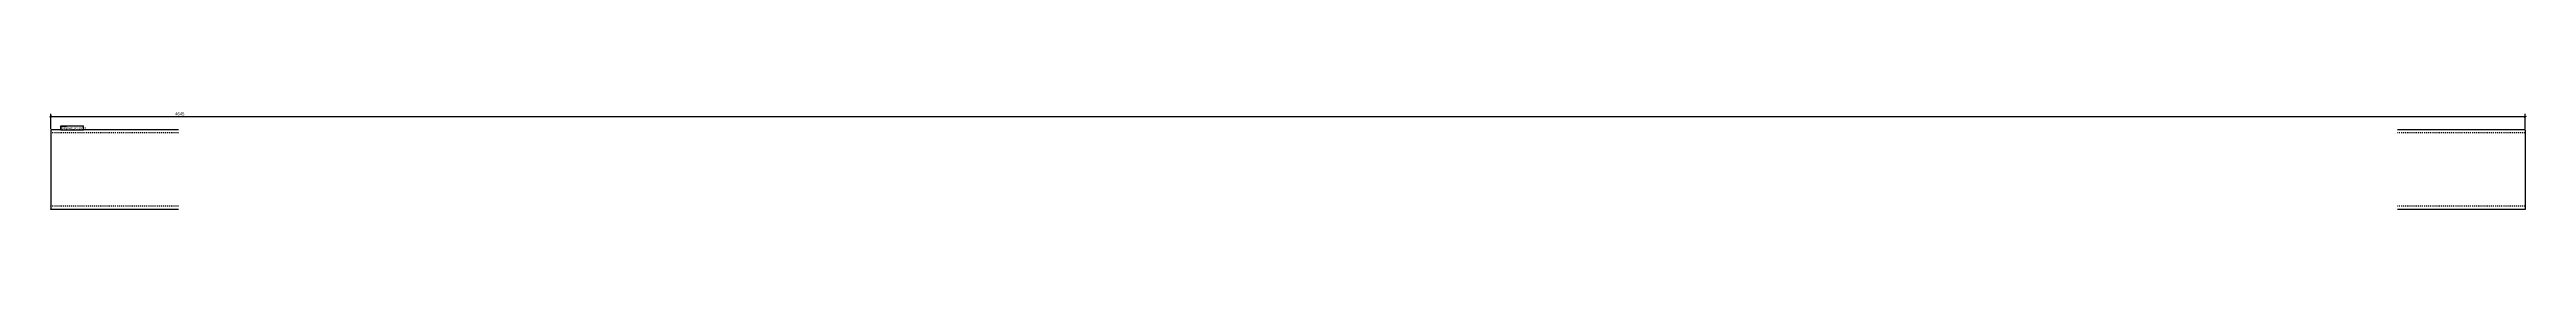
# Model space of a CAD drawing. Header units: millimetres. Extents: x 4 to 4654, y 4 to 189.
import ezdxf

# ---------------------------------------------------------------- set-up
doc = ezdxf.new("R2010")
doc.units = ezdxf.units.MM
doc.linetypes.add('DXK_LINE_DOT2', pattern=[3.9198, 1.9599, -1.9599])
for name, color, linetype in [('MÅLSÆTNING', 7, 'Continuous'), ('STÅL', 7, 'Continuous'), ('TEKST', 7, 'Continuous')]:
    doc.layers.add(name, color=color, linetype=linetype)
doc.styles.add('Arial Narrow', font='ARIALN.TTF', dxfattribs={"height": 0.2})

msp = doc.modelspace()

# ---------------------------------------------------------------- linework, layer by layer
at = {"layer": 'MÅLSÆTNING', "color": 7, "linetype": 'Continuous'}
for p, q in [((9, 180.1), (4.5, 178.3)), ((6.8, 156), (6.8, 184.6)), ((6.8, 179.2), (4651.8, 179.2)), ((4649.5, 178.3), (4654, 180.1)), ((4651.8, 156), (4651.8, 184.6))]:
    msp.add_line(p, q, dxfattribs=at)
at = {"layer": 'STÅL', "color": 2, "linetype": 'Continuous'}
for p, q in [((246.8, 154.5), (6.8, 154.5)), ((6.8, 154.5), (6.8, 5.4)), ((4651.8, 154.5), (4411.8, 154.5)), ((4651.8, 154.5), (4651.8, 4.5)), ((6.8, 4.5), (6.8, 5.4)), ((246.8, 4.5), (6.8, 4.5)), ((4651.8, 4.5), (4411.8, 4.5))]:
    msp.add_line(p, q, dxfattribs=at)
at = {"layer": 'STÅL', "color": 7, "linetype": 'DXK_LINE_DOT2'}
for p, q in [((246.8, 148.5), (6.8, 148.5)), ((4651.8, 148.5), (4411.8, 148.5)), ((6.8, 10.5), (6.8, 11)), ((246.8, 10.5), (6.8, 10.5)), ((4651.8, 10.5), (4411.8, 10.5)), ((4651.8, 10.5), (4651.8, 11))]:
    msp.add_line(p, q, dxfattribs=at)

# ---------------------------------------------------------------- next in the draw order: wipeouts: each hides what was drawn before it
at = {"color": 0}
for points, layer in [([(4419.5, 180.4), (4419.5, 188.8), (239, 188.8), (239, 180.4)], 'MÅLSÆTNING'), ([(35.8, 155.5), (35.8, 160.8), (26.3, 160.8), (26.3, 155.5)], 'TEKST')]:
    msp.add_wipeout(points, dxfattribs=at).dxf.layer = layer

# ---------------------------------------------------------------- next in the draw order: texts
at = {"layer": 'MÅLSÆTNING', "color": 3, "style": 'Arial Narrow'}
msp.add_text('4645', height=5.73, dxfattribs=at).set_placement((240.2, 181.6))

# ---------------------------------------------------------------- next in the draw order: wipeouts: each hides what was drawn before it
at = {"color": 0}
msp.add_wipeout([(35.8, 155.5), (35.8, 160.8), (26.3, 160.8), (26.3, 155.5)], dxfattribs=at).dxf.layer = 'TEKST'

# ---------------------------------------------------------------- next in the draw order: wipeouts: each hides what was drawn before it
msp.add_wipeout([(67.6, 155.5), (67.6, 159.3), (37.4, 159.3), (37.4, 155.5)], dxfattribs=at).dxf.layer = 'TEKST'

# ---------------------------------------------------------------- next in the draw order: wipeouts: each hides what was drawn before it
msp.add_wipeout([(67.6, 155.5), (67.6, 159.3), (37.4, 159.3), (37.4, 155.5)], dxfattribs=at).dxf.layer = 'TEKST'

# ---------------------------------------------------------------- next in the draw order: linework, layer by layer
at = {"layer": 'TEKST', "color": 7, "linetype": 'Continuous'}
for p, q in [((25.4, 161.7), (68.5, 161.7)), ((25.4, 154.6), (25.4, 161.7)), ((25.4, 154.6), (68.5, 154.6)), ((68.5, 154.6), (68.5, 161.7))]:
    msp.add_line(p, q, dxfattribs=at)

# ---------------------------------------------------------------- next in the draw order: texts
at = {"layer": 'TEKST', "color": 3, "style": 'Arial Narrow'}
for s, height, p in [('p49', 5.01, (26.3, 155.5)), ('RHS150X150X6', 3.579, (37.4, 155.5))]:
    msp.add_text(s, height=height, dxfattribs=at).set_placement(p)

doc.saveas('drawing.dxf')
